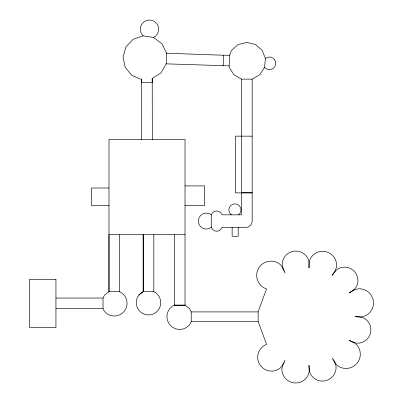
<?xml version="1.0" encoding="UTF-8"?>
<svg xmlns="http://www.w3.org/2000/svg" width="403" height="403" viewBox="0 0 403 403"><rect width="100%" height="100%" fill="white"/><g stroke="black" fill="none" stroke-linecap="round" stroke-linejoin="round"><path stroke-width="0.6" d="M138.949 295.077L143.206 291.681L143.206 234.687L143.206 291.681A12.236 12.236 0 0 0 138.954 310.33A12.236 12.236 0 0 0 158.087 310.33A12.236 12.236 0 0 0 153.835 291.681L153.835 234.687M229.161 65.865L229.136 67.276L233.901 74.716L241.543 79.144L252.167 79.144L259.809 74.716L264.575 67.276L265.406 58.485L262.116 50.284L255.437 44.506L246.853 42.426L238.269 44.506L231.594 50.284L229.604 55.246L229.161 65.865L166.182 63.845L160.948 72.973L152.178 78.555L152.319 82.55L141.534 82.55M166.182 63.845L166.57 53.01M223.141 65.865L223.519 55.246L229.604 55.246M258.122 311.902L266.534 288.946A14.271 14.271 0 0 1 258.489 268.458A14.271 14.271 0 0 1 280.13 264.428L283.344 268.262L285.037 272.967L282.891 268.937L282.196 264.423A13.601 13.601 0 0 1 308.179 259.023L309.343 263.441L308.975 267.99L308.844 263.199L310.345 258.64A13.949 13.949 0 0 1 336.505 266.806L335.15 271.405L332.319 275.274L334.661 271.572L338.077 268.831A13.334 13.334 0 0 1 355.894 287.535L352.988 290.82L349.179 292.981L353.24 290.12L358.035 288.825A14.216 14.216 0 0 1 365.073 315.972L360.252 317.176L355.315 316.647L359.728 316.652L363.904 318.093A13.38 13.38 0 0 1 357.385 343.225L353.038 342.454L349.179 340.313L353.779 342.243L357.436 345.638A14.256 14.256 0 0 1 338.036 366.005L334.465 362.519L332.319 358.015L334.888 361.829L336.047 366.277A13.647 13.647 0 0 1 310.602 374.216L309.03 369.899L308.975 365.299L309.499 369.989L308.411 374.583A13.833 13.833 0 0 1 281.858 369.067L282.689 364.423L285.037 360.327L283.223 364.7L280.04 368.201A13.853 13.853 0 0 1 259.467 364.095A13.853 13.853 0 0 1 266.534 344.348L258.122 321.387L258.122 311.902L191.229 311.902L189.556 308.552L185.022 305.066L174.398 305.066A12.76 12.76 0 0 0 169.683 324.556A12.76 12.76 0 0 0 189.737 324.556L191.229 321.387L191.229 311.902M103.032 298.034L104.463 295.167L108.996 291.681L119.62 291.681A12.76 12.76 0 0 1 124.336 311.166A12.76 12.76 0 0 1 104.281 311.166L103.032 308.512L103.032 298.034L55.941 298.034M223.519 55.246L166.56 53.226L161.986 43.751L153.533 37.484L143.136 35.862L133.171 39.252L125.927 46.879L123.051 56.999L125.202 67.301L131.892 75.421L141.695 79.537M141.549 79.507L141.695 139.544M252.167 136.184L235.397 136.138L235.397 192.866L252.167 192.82M185.022 185.909L204.659 185.909L204.659 205.545L185.022 205.545M108.996 188.015L91.461 188.015L91.461 205.545L108.996 205.545M185.022 234.687L108.996 234.687L108.976 291.676L108.996 139.544L185.022 139.544L185.022 305.464L174.398 305.464L174.398 234.657M143.206 291.681L153.835 291.681M55.941 308.512L103.032 308.512M191.229 321.387L258.122 321.387M241.543 192.82L252.167 192.866M252.167 79.144L252.167 221.061A6.357 6.357 0 0 1 244.55 227.292L222.038 227.292A5.632 5.632 0 0 1 211.278 227.292A7.974 7.974 0 0 1 200.452 226.491A7.974 7.974 0 0 1 200.452 215.635A7.974 7.974 0 0 1 211.278 214.834A5.662 5.662 0 0 1 222.038 214.834L241.543 214.834L241.543 79.144M238.178 227.292L238.178 236.334L232.143 236.334L232.143 227.292M211.278 214.834L211.278 227.292M152.319 139.544L152.213 78.535M141.549 79.492L141.589 82.55M119.62 234.687L119.62 291.681M231.357 214.834A6.065 6.065 0 0 1 230.435 205.878A6.065 6.065 0 0 1 239.437 205.878A6.065 6.065 0 0 1 238.516 214.834M265.406 58.485A6.287 6.287 0 0 1 274.277 59.286A6.287 6.287 0 0 1 273.435 68.152A6.287 6.287 0 0 1 264.575 67.276M143.136 35.862A9.188 9.188 0 0 1 143.654 22.135A9.188 9.188 0 0 1 157.225 24.256A9.188 9.188 0 0 1 153.533 37.484M55.941 279.304L29.575 279.304L29.575 327.503L55.941 327.503L55.941 279.304"/></g></svg>
